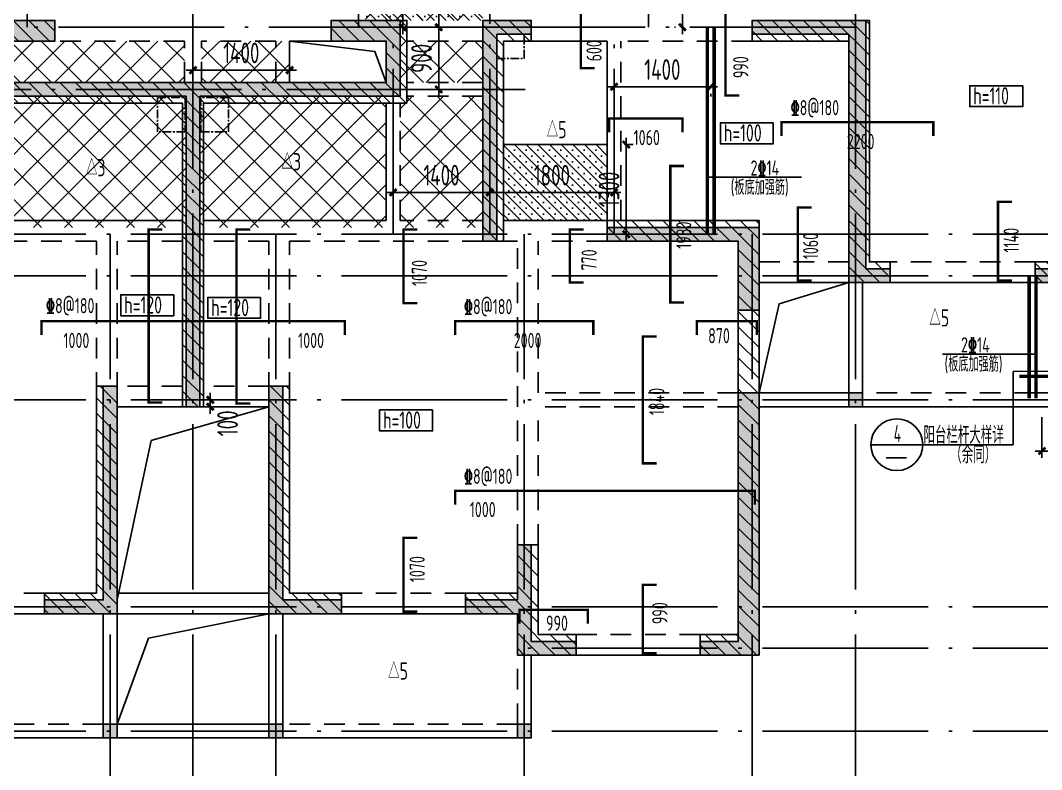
# Model space of a CAD drawing. Extents: x -144902 to 588294, y -160863 to 65494.
# Drawn here: x 123951 to 138745, y -27919 to -17061 of the extents above; entities that cross this region are included whole.
import ezdxf

# ---------------------------------------------------------------- set-up
doc = ezdxf.new("R2010")
doc.units = 0
doc.header["$LTSCALE"] = 100
for name, pattern in [('3', [5, 3, -2]), ('ACAD_ISO04W100', [30.5, 24, -3, 0.5, -3]), ('CENTER', [2, 1.25, -0.25, 0.25, -0.25])]:
    doc.linetypes.add(name, pattern=pattern)
doc.layers.get('0').update_dxf_attribs({"linetype": 'CONTINUOUS'})
doc.layers.get('Defpoints').update_dxf_attribs({"linetype": 'CONTINUOUS'})
for name, color, linetype in [('AXIS', 3, 'CONTINUOUS'), ('DIM', 3, 'CONTINUOUS'), ('DOTE', 253, 'ACAD_ISO04W100'), ('GZ', 7, 'CONTINUOUS'), ('HATCH', 254, 'CONTINUOUS'), ('hatch1', 253, 'CONTINUOUS'), ('j加强筋', 1, 'CONTINUOUS'), ('P排气道', 232, 'CONTINUOUS'), ('外包线', 1, 'CONTINUOUS'), ('板高差', 201, 'CONTINUOUS'), ('构件标注', 3, 'CONTINUOUS'), ('梁', 4, 'CONTINUOUS'), ('梁虚线', 134, '3'), ('楼板负筋钢筋', 1, 'CONTINUOUS'), ('砼墙', 3, 'CONTINUOUS'), ('索引', 7, 'CONTINUOUS'), ('钢筋', 94, 'CONTINUOUS'), ('门', 174, 'CONTINUOUS'), ('零厚板', 7, 'CONTINUOUS')]:
    doc.layers.add(name, color=color, linetype=linetype)
doc.layers.add('REIN', color=6, linetype='CONTINUOUS', lineweight=18)
doc.styles.get("Standard").update_dxf_attribs({"font": 'tssdeng.shx', "width": 0.7, "bigfont": 'tssdchn.shx'})
doc.styles.add('TSSD_Dimension', font='Tssdeng.shx', dxfattribs={"width": 0.7, "bigfont": 'tssdchn.shx'})
doc.dimstyles.new('TSSD_100_100', dxfattribs={"dimtxt": 300, "dimasz": 100, "dimexe": 100, "dimexo": 250, "dimgap": 100, "dimtad": 1, "dimdec": 0, "dimzin": 0, "dimdsep": 46, "dimtxsty": 'TSSD_Dimension', "dimblk": 'ARCHTICK', "dimcen": 0, "dimdle": 100, "dimclrt": 7, "dimadec": 0, "dimazin": 0, "dimtfac": 1, "dimtdec": 0, "dimtix": 1, "dimtmove": 2, "dimatfit": 3, "dimfxl": 1, "dimtolj": 1, "dimtzin": 0, "dimarcsym": 0})
pattern_1 = [(135, (273718.3, 5590.57), (224.5064, 224.5064), []), (45, (273718.3, 5590.57), (224.5064, -224.5064), [])]
pattern_2 = [(45, (-91455.6, -42367.63), (-112.2532, 112.2532), [])]

# ---------------------------------------------------------------- blocks, each defined once
blk = doc.blocks.new('_ArchTick')
at = {"color": 0, "linetype": 'ByBlock', "const_width": 0.4}
blk.add_lwpolyline([(-0.5, -0.5), (0.5, 0.5)], dxfattribs=at)
blk = doc.blocks.new('*D1352')
at = {"layer": 'Defpoints', "color": 0}
for p in [(130012, -15561), (130259, -15561), (130259, -17161)]:
    blk.add_point(p, dxfattribs=at)
at = {"layer": '外包线', "color": 0, "lineweight": -2}
for p, q in [((130012, -17261), (130012, -15461)), ((130009, -15561), (129912, -15561)), ((130009, -17161), (129912, -17161))]:
    blk.add_line(p, q, dxfattribs=at)
at = {"layer": '外包线', "color": 0, "lineweight": -2, "xscale": 100, "yscale": 100, "zscale": 100}
for p, rotation in [((130012, -15561), 90), ((130012, -17161), 270)]:
    blk.add_blockref('_ArchTick', p, dxfattribs=dict(at, rotation=rotation))
at = {"layer": '外包线', "color": 7, "insert": (129762, -16361), "char_height": 300, "attachment_point": 5, "rotation": 90, "style": 'TSSD_Dimension'}
blk.add_mtext('\\A1;1600', dxfattribs=at)
blk = doc.blocks.new('*D1354')
at = {"layer": 'Defpoints', "color": 0}
for p in [(132451, -18861), (132451, -20161), (132728, -20161)]:
    blk.add_point(p, dxfattribs=at)
at = {"layer": '外包线', "color": 0, "lineweight": -2}
for p, q in [((132728, -18761), (132728, -20261)), ((132701, -18861), (132828, -18861)), ((132701, -20161), (132828, -20161))]:
    blk.add_line(p, q, dxfattribs=at)
at = {"layer": '外包线', "color": 0, "lineweight": -2, "xscale": 100, "yscale": 100, "zscale": 100}
for p, rotation in [((132728, -18861), 90), ((132728, -20161), 270)]:
    blk.add_blockref('_ArchTick', p, dxfattribs=dict(at, rotation=rotation))
at = {"layer": '外包线', "color": 7, "insert": (132478, -19511), "char_height": 300, "attachment_point": 5, "rotation": 90, "style": 'TSSD_Dimension'}
blk.add_mtext('\\A1;1300', dxfattribs=at)
blk = doc.blocks.new('*D1356')
at = {"layer": 'Defpoints', "color": 0}
for p in [(132551, -17913), (132551, -18023), (133951, -17914)]:
    blk.add_point(p, dxfattribs=at)
at = {"layer": 'j加强筋', "color": 0, "lineweight": -2}
for p, q in [((134051, -18023), (132451, -18023)), ((132551, -18163), (132551, -18123)), ((133951, -18164), (133951, -18123))]:
    blk.add_line(p, q, dxfattribs=at)
at = {"layer": 'j加强筋', "color": 0, "lineweight": -2, "xscale": 100, "yscale": 100, "zscale": 100, "rotation": 180}
blk.add_blockref('_ArchTick', (132551, -18023), dxfattribs=at)
at = {"layer": 'j加强筋', "color": 0, "lineweight": -2, "xscale": 100, "yscale": 100, "zscale": 100}
blk.add_blockref('_ArchTick', (133951, -18023), dxfattribs=at)
at = {"layer": 'j加强筋', "color": 7, "insert": (133251, -17773), "char_height": 300, "attachment_point": 5, "style": 'TSSD_Dimension'}
blk.add_mtext('\\A1;1400', dxfattribs=at)
blk = doc.blocks.new('*D1380')
at = {"layer": 'Defpoints', "color": 0}
for p in [(129068, -15061), (129068, -17161), (129492, -17161)]:
    blk.add_point(p, dxfattribs=at)
at = {"layer": 'DIM', "color": 0, "lineweight": -2}
for p, q in [((129318, -15061), (129592, -15061)), ((129492, -14961), (129492, -17261)), ((129318, -17161), (129592, -17161))]:
    blk.add_line(p, q, dxfattribs=at)
at = {"layer": 'DIM', "color": 0, "lineweight": -2, "xscale": 100, "yscale": 100, "zscale": 100}
for p, rotation in [((129492, -15061), 90), ((129492, -17161), 270)]:
    blk.add_blockref('_ArchTick', p, dxfattribs=dict(at, rotation=rotation))
at = {"layer": 'DIM', "color": 7, "insert": (129242, -16111), "char_height": 300, "attachment_point": 5, "rotation": 90, "style": 'TSSD_Dimension'}
blk.add_mtext('\\A1;2100', dxfattribs=at)
blk = doc.blocks.new('*D1381')
at = {"layer": 'Defpoints', "color": 0}
for p in [(133541, -15661), (133677, -15661), (133677, -17161)]:
    blk.add_point(p, dxfattribs=at)
at = {"layer": 'DIM', "color": 0, "lineweight": -2}
for p, q in [((133427, -15661), (133441, -15661)), ((133541, -17261), (133541, -15561)), ((133427, -17161), (133441, -17161))]:
    blk.add_line(p, q, dxfattribs=at)
at = {"layer": 'DIM', "color": 0, "lineweight": -2, "xscale": 100, "yscale": 100, "zscale": 100}
for p, rotation in [((133541, -15661), 90), ((133541, -17161), 270)]:
    blk.add_blockref('_ArchTick', p, dxfattribs=dict(at, rotation=rotation))
at = {"layer": 'DIM', "color": 7, "insert": (133291, -16411), "char_height": 300, "attachment_point": 5, "rotation": 90, "style": 'TSSD_Dimension'}
blk.add_mtext('\\A1;1500', dxfattribs=at)
blk = doc.blocks.new('*D1383')
at = {"layer": 'Defpoints', "color": 0}
for p in [(130922, -17161), (130012, -18061), (130922, -18061)]:
    blk.add_point(p, dxfattribs=at)
at = {"layer": 'DIM', "color": 0, "lineweight": -2}
for p, q in [((130012, -17061), (130012, -18161)), ((130672, -17161), (129912, -17161)), ((130672, -18061), (129912, -18061))]:
    blk.add_line(p, q, dxfattribs=at)
at = {"layer": 'DIM', "color": 0, "lineweight": -2, "xscale": 100, "yscale": 100, "zscale": 100}
for p, rotation in [((130012, -17161), 90), ((130012, -18061), 270)]:
    blk.add_blockref('_ArchTick', p, dxfattribs=dict(at, rotation=rotation))
at = {"layer": 'DIM', "color": 7, "insert": (129762, -17611), "char_height": 300, "attachment_point": 5, "rotation": 90, "style": 'TSSD_Dimension'}
blk.add_mtext('\\A1;900', dxfattribs=at)
blk = doc.blocks.new('*D1384')
at = {"layer": 'Defpoints', "color": 0}
for p in [(126755, -22561), (126702, -22661), (126755, -22661)]:
    blk.add_point(p, dxfattribs=at)
at = {"layer": 'DIM', "color": 0, "lineweight": -2}
for p, q in [((126702, -22561), (126702, -22461)), ((126505, -22561), (126602, -22561)), ((126702, -22561), (126702, -22661)), ((126505, -22661), (126602, -22661)), ((126702, -22661), (126702, -22761))]:
    blk.add_line(p, q, dxfattribs=at)
at = {"layer": 'DIM', "color": 0, "lineweight": -2, "xscale": 100, "yscale": 100, "zscale": 100}
for p, rotation in [((126702, -22561), 270), ((126702, -22661), 90)]:
    blk.add_blockref('_ArchTick', p, dxfattribs=dict(at, rotation=rotation))
at = {"layer": 'DIM', "color": 7, "insert": (126952, -22901), "char_height": 300, "attachment_point": 5, "rotation": 90, "style": 'TSSD_Dimension'}
blk.add_mtext('\\A1;100', dxfattribs=at)
blk = doc.blocks.new('*D1386')
at = {"layer": 'Defpoints', "color": 0}
for p in [(138751, -22561), (139951, -22561), (138751, -23302)]:
    blk.add_point(p, dxfattribs=at)
at = {"layer": 'DIM', "color": 0, "lineweight": -2}
for p, q in [((138751, -22811), (138751, -23402)), ((139951, -22811), (139951, -23402)), ((140051, -23302), (138651, -23302))]:
    blk.add_line(p, q, dxfattribs=at)
at = {"layer": 'DIM', "color": 0, "lineweight": -2, "xscale": 100, "yscale": 100, "zscale": 100, "rotation": 180}
blk.add_blockref('_ArchTick', (138751, -23302), dxfattribs=at)
at = {"layer": 'DIM', "color": 0, "lineweight": -2, "xscale": 100, "yscale": 100, "zscale": 100}
blk.add_blockref('_ArchTick', (139951, -23302), dxfattribs=at)
at = {"layer": 'DIM', "color": 7, "insert": (139351, -23052), "char_height": 300, "attachment_point": 5, "style": 'TSSD_Dimension'}
blk.add_mtext('\\A1;1200', dxfattribs=at)
blk = doc.blocks.new('*D1387')
at = {"layer": 'Defpoints', "color": 0}
for p in [(130751, -19510), (132551, -19510), (130751, -19554)]:
    blk.add_point(p, dxfattribs=at)
at = {"layer": 'DIM', "color": 0, "lineweight": -2}
for p, q in [((132651, -19554), (130651, -19554)), ((130751, -19760), (130751, -19654)), ((132551, -19760), (132551, -19654))]:
    blk.add_line(p, q, dxfattribs=at)
at = {"layer": 'DIM', "color": 0, "lineweight": -2, "xscale": 100, "yscale": 100, "zscale": 100, "rotation": 180}
blk.add_blockref('_ArchTick', (130751, -19554), dxfattribs=at)
at = {"layer": 'DIM', "color": 0, "lineweight": -2, "xscale": 100, "yscale": 100, "zscale": 100}
blk.add_blockref('_ArchTick', (132551, -19554), dxfattribs=at)
at = {"layer": 'DIM', "color": 7, "insert": (131651, -19304), "char_height": 300, "attachment_point": 5, "style": 'TSSD_Dimension'}
blk.add_mtext('\\A1;1800', dxfattribs=at)
blk = doc.blocks.new('*D1388')
at = {"layer": 'Defpoints', "color": 0}
for p in [(129351, -19324), (130751, -19324), (129351, -19554)]:
    blk.add_point(p, dxfattribs=at)
at = {"layer": 'DIM', "color": 0, "lineweight": -2}
for p, q in [((130851, -19554), (129251, -19554)), ((129351, -19574), (129351, -19654)), ((130751, -19574), (130751, -19654))]:
    blk.add_line(p, q, dxfattribs=at)
at = {"layer": 'DIM', "color": 0, "lineweight": -2, "xscale": 100, "yscale": 100, "zscale": 100, "rotation": 180}
blk.add_blockref('_ArchTick', (129351, -19554), dxfattribs=at)
at = {"layer": 'DIM', "color": 0, "lineweight": -2, "xscale": 100, "yscale": 100, "zscale": 100}
blk.add_blockref('_ArchTick', (130751, -19554), dxfattribs=at)
at = {"layer": 'DIM', "color": 7, "insert": (130051, -19304), "char_height": 300, "attachment_point": 5, "style": 'TSSD_Dimension'}
blk.add_mtext('\\A1;1400', dxfattribs=at)
blk = doc.blocks.new('*D1393')
at = {"layer": 'Defpoints', "color": 0}
for p in [(126451, -17782), (126451, -17848), (127851, -17848)]:
    blk.add_point(p, dxfattribs=at)
at = {"layer": 'DIM', "color": 0, "lineweight": -2}
for p, q in [((126451, -17598), (126451, -17682)), ((127851, -17598), (127851, -17682)), ((127951, -17782), (126351, -17782))]:
    blk.add_line(p, q, dxfattribs=at)
at = {"layer": 'DIM', "color": 0, "lineweight": -2, "xscale": 100, "yscale": 100, "zscale": 100, "rotation": 180}
blk.add_blockref('_ArchTick', (126451, -17782), dxfattribs=at)
at = {"layer": 'DIM', "color": 0, "lineweight": -2, "xscale": 100, "yscale": 100, "zscale": 100}
blk.add_blockref('_ArchTick', (127851, -17782), dxfattribs=at)
at = {"layer": 'DIM', "color": 7, "insert": (127151, -17532), "char_height": 300, "attachment_point": 5, "style": 'TSSD_Dimension'}
blk.add_mtext('\\A1;1400', dxfattribs=at)
blk = doc.blocks.new('2012120614131601')
at = {"layer": 'HATCH'}
for points in [[(5500, 5600), (5500, 9500), (5200, 9500), (5200, 9100), (5300, 9100), (5300, 5400), (6700, 5400), (6700, 5600)], [(9150, 5600), (9150, 9200), (10800, 9200), (10800, 9000), (9400, 9000), (9400, 5400), (8800, 5400), (8800, 5600)], [(14500, 9000), (14000, 9000), (14000, 9200), (14700, 9200), (14700, 6000), (14500, 6000)], [(16900, 9200), (16900, 8900), (16100, 8900), (16100, 8300), (21700, 8300), (21700, 8900), (20900, 8900), (20900, 9200), (21900, 9200), (21900, 8100), (19000, 8100), (19000, 3600), (18800, 3600), (18800, 8100), (15900, 8100), (15900, 9200)], [(10700, 6200), (12900, 6200), (12900, 6000), (11000, 6000), (11000, 5000), (10700, 5000)], [(17800, 600), (16750, 600), (16750, 800), (17600, 800), (17600, 3900), (17800, 3900)], [(21050, 800), (21050, 600), (20000, 600), (20000, 3900), (20200, 3900), (20200, 800)], [(11000, 200), (11550, 200), (11550, 0), (10700, 0), (10700, 3800), (11000, 3800)], [(14950, 800), (14950, 600), (14200, 600), (14200, 0), (13350, 0), (13350, 200), (14000, 200), (14000, 800), (14000, 1600), (14200, 1600), (14200, 800)]]:
    blk.add_hatch(color=256, dxfattribs=at).paths.add_polyline_path(points)
at = {"layer": '砼墙'}
for points in [[(5500, 5600), (5500, 9500), (5200, 9500), (5200, 9100), (5300, 9100), (5300, 5400), (6700, 5400), (6700, 5600)], [(9150, 5600), (9150, 9200), (10800, 9200), (10800, 9000), (9400, 9000), (9400, 5400), (8800, 5400), (8800, 5600)], [(14500, 9000), (14000, 9000), (14000, 9200), (14700, 9200), (14700, 6000), (14500, 6000)], [(16900, 9200), (16900, 8900), (16100, 8900), (16100, 8300), (21700, 8300), (21700, 8900), (20900, 8900), (20900, 9200), (21900, 9200), (21900, 8100), (19000, 8100), (19000, 3600), (18800, 3600), (18800, 8100), (15900, 8100), (15900, 9200)], [(10700, 6200), (12900, 6200), (12900, 6000), (11000, 6000), (11000, 5000), (10700, 5000)], [(17800, 600), (16750, 600), (16750, 800), (17600, 800), (17600, 3900), (17800, 3900)], [(21050, 800), (21050, 600), (20000, 600), (20000, 3900), (20200, 3900), (20200, 800)], [(11000, 200), (11550, 200), (11550, 0), (10700, 0), (10700, 3800), (11000, 3800)], [(14950, 800), (14950, 600), (14200, 600), (14200, 0), (13350, 0), (13350, 200), (14000, 200), (14000, 800), (14000, 1600), (14200, 1600), (14200, 800)]]:
    blk.add_lwpolyline(points, close=True, dxfattribs=at)
blk = doc.blocks.new('2012120614220625')
at = {"layer": 'HATCH'}
h = blk.add_hatch(dxfattribs=at)
h.set_pattern_fill('ANSI31', color=256, scale=1000, style=0)
h.set_pattern_definition([(45, (-109843.62, 26260.93), (-88.38835, 88.38835), [])])
h.paths.add_polyline_path([(5600, 9500), (5200, 9500), (5200, 9100), (5300, 9100), (5300, 5400), (6700, 5400), (6700, 5700), (5600, 5700)])
h = blk.add_hatch(dxfattribs=at)
h.set_pattern_fill('ANSI31', color=256, scale=50, style=0)
h.set_pattern_definition(pattern_2)
h.paths.add_polyline_path([(8800, 5700), (9100, 5700), (9100, 9200), (10800, 9200), (10800, 8900), (9400, 8900), (9400, 5400), (8800, 5400)])
h = blk.add_hatch(dxfattribs=at)
h.set_pattern_fill('ANSI31', color=256, scale=50, style=0)
h.set_pattern_definition(pattern_2)
h.paths.add_polyline_path([(14400, 6000), (14400, 8900), (14000, 8900), (14000, 9200), (14700, 9200), (14700, 6000)])
h = blk.add_hatch(dxfattribs=at)
h.set_pattern_fill('ANSI31', color=256, scale=50, style=0)
h.set_pattern_definition(pattern_2)
h.paths.add_polyline_path([(15800, 8000), (15800, 9200), (16900, 9200), (16900, 8900), (16100, 8900), (16100, 8300), (21700, 8300), (21700, 8900), (20900, 8900), (20900, 9200), (22000, 9200), (22000, 8000), (19050, 8000), (19050, 3600), (18750, 3600), (18750, 8000)])
h = blk.add_hatch(dxfattribs=at)
h.set_pattern_fill('ANSI31', color=256, scale=50, style=0)
h.set_pattern_definition(pattern_2)
h.paths.add_polyline_path([(11550, 0), (10700, 0), (10700, 6300), (12900, 6300), (12900, 6000), (11000, 6000), (11000, 300), (11550, 300)])
h = blk.add_hatch(dxfattribs=at)
h.set_pattern_fill('ANSI31', color=256, scale=50, style=0)
h.set_pattern_definition(pattern_2)
h.paths.add_polyline_path([(17800, 3900), (17800, 600), (16750, 600), (16750, 900), (17500, 900), (17500, 3900)])
h = blk.add_hatch(dxfattribs=at)
h.set_pattern_fill('ANSI31', color=256, scale=50, style=0)
h.set_pattern_definition(pattern_2)
h.paths.add_polyline_path([(20300, 3900), (20300, 900), (21050, 900), (21050, 600), (20000, 600), (20000, 3900)])
h = blk.add_hatch(dxfattribs=at)
h.set_pattern_fill('ANSI31', color=256, scale=50, style=0)
h.set_pattern_definition(pattern_2)
h.paths.add_polyline_path([(14950, 900), (14950, 600), (14200, 600), (14200, 0), (13350, 0), (13350, 300), (13900, 300), (13900, 1600), (14200, 1600), (14200, 900)])
at = {"layer": '砼墙', "elevation": 0}
for points in [[(5600, 9500), (5200, 9500), (5200, 9100), (5300, 9100), (5300, 5400), (6700, 5400), (6700, 5700), (5600, 5700)], [(8800, 5700), (9100, 5700), (9100, 9200), (10800, 9200), (10800, 8900), (9400, 8900), (9400, 5400), (8800, 5400)], [(14400, 6000), (14400, 8900), (14000, 8900), (14000, 9200), (14700, 9200), (14700, 6000)], [(15800, 8000), (15800, 9200), (16900, 9200), (16900, 8900), (16100, 8900), (16100, 8300), (21700, 8300), (21700, 8900), (20900, 8900), (20900, 9200), (22000, 9200), (22000, 8000), (19050, 8000), (19050, 3600), (18750, 3600), (18750, 8000)], [(11550, 0), (10700, 0), (10700, 6300), (12900, 6300), (12900, 6000), (11000, 6000), (11000, 300), (11550, 300)], [(17800, 3900), (17800, 600), (16750, 600), (16750, 900), (17500, 900), (17500, 3900)], [(20300, 3900), (20300, 900), (21050, 900), (21050, 600), (20000, 600), (20000, 3900)], [(14950, 900), (14950, 600), (14200, 600), (14200, 0), (13350, 0), (13350, 300), (13900, 300), (13900, 1600), (14200, 1600), (14200, 900)]]:
    blk.add_lwpolyline(points, close=True, dxfattribs=at)
blk = doc.blocks.new('2012122714531000')
at = {"layer": 'HATCH'}
blk.add_hatch(color=256, dxfattribs=at).paths.add_polyline_path([(0, 200), (200, 200), (200, 0), (0, 0)])
at = {"layer": 'GZ'}
blk.add_lwpolyline([(0, 200), (200, 200), (200, 0), (0, 0)], close=True, dxfattribs=at)
blk = doc.blocks.new('2012122711173158')
at = {"layer": 'AXIS'}
blk.add_line((28275.2, 13702.6, 0), (29140.4, 13702.6, 0), dxfattribs=at)
at = {"layer": 'DOTE'}
for p, q in [((21926.8, 14602.6, 0), (21926.8, 22802.6, 0)), ((26726.8, 14602.6, 0), (26726.8, 22802.6, 0)), ((28626.8, 11602.6, 0), (28626.8, 22802.6, 0)), ((30926.8, 14602.6, 0), (30926.8, 22802.6, 0)), ((33926.8, 3402.6, 0), (33926.8, 22802.6, 0)), ((24326.8, 3402.6, 0), (24326.8, 19102.6, 0)), ((33926.8, 14602.6, 0), (3426.8, 14602.6, 0)), ((27226.8, 11602.6, 0), (27226.8, 14602.6, 0)), ((30426.8, 11602.6), (30426.8, 14602.6)), ((28080.2, 13702.6, 0), (20026.8, 13702.6, 0)), ((44126.8, 11602.6, 0), (16226.8, 11602.6, 0)), ((23126.8, 3402.6, 0), (23126.8, 11602.6, 0)), ((25526.8, 3402.6, 0), (25526.8, 11602.6, 0)), ((29126.8, 3402.6, 0), (29126.8, 11602.6, 0)), ((32426.8, 3402.6, 0), (32426.8, 11602.6, 0)), ((44126.8, 11002.6, 0), (3026.8, 11002.6, 0)), ((44126.8, 9202.6, 0), (3026.8, 9202.6, 0)), ((44126.8, 6202.6, 0), (3026.8, 6202.6, 0)), ((44126.8, 5602.6, 0), (29126.8, 5602.6, 0)), ((44126.8, 4402.6, 0), (3026.8, 4402.6, 0))]:
    blk.add_line(p, q, dxfattribs=at)
at = {"layer": '梁'}
for p, q in [((26326.8, 14402.6), (25726.8, 14402.6)), ((25726.8, 13802.6, 0), (25726.8, 14402.6, 0)), ((30326.8, 14402.6), (29226.9, 14402.6)), ((30326.8, 11802.6), (30326.8, 14402.6)), ((27126.8, 11802.6), (27126.8, 13502.6)), ((23126.8, 11802.6), (21526.8, 11802.6)), ((24176.8, 11802.6), (23126.8, 11802.6)), ((25526.8, 11802.6), (24476.8, 11802.6)), ((27126.8, 11802.6), (25526.8, 11802.6)), ((29126.8, 11802.6), (28826.8, 11802.6)), ((30326.8, 11802.6), (29126.8, 11802.6)), ((33826.8, 10902.6), (32526.8, 10902.6)), ((33826.8, 9102.6), (33826.8, 10902.6)), ((34026.8, 9102.6), (34026.8, 10902.6)), ((36526.8, 10902.6), (34426.8, 10902.6)), ((24176.8, 9102.6), (23226.8, 9102.6)), ((25426.8, 9102.6), (24476.8, 9102.6)), ((33826.8, 9102.6), (34026.8, 9102.6)), ((25426.8, 6402.6), (23226.8, 6402.6)), ((22176.8, 6102.6), (20376.8, 6102.6)), ((23026.8, 4302.6), (23026.8, 6102.6)), ((23226.8, 4302.6), (23226.8, 6102.6)), ((25426.8, 6102.6), (23226.8, 6102.6)), ((25426.8, 4302.6), (25426.8, 6102.6)), ((25626.8, 4302.6), (25626.8, 6102.6)), ((28276.8, 6102.6), (26476.8, 6102.6)), ((31676.8, 5502.6), (29876.8, 5503)), ((23026.8, 4302.6), (23226.8, 4302.6)), ((25426.8, 4302.6), (25626.8, 4302.6))]:
    blk.add_line(p, q, dxfattribs=at)
at = {"layer": '梁', "color": 210}
for p, q in [((33826.8, 9302.6), (32526.8, 9302.6)), ((37726.8, 9302.6), (36526.8, 9302.6)), ((33826.8, 9102.6), (32526.8, 9102.6)), ((36526.8, 9102.6), (34026.8, 9102.6)), ((37926.8, 9102.6), (36526.8, 9102.6)), ((29226.8, 4302.6), (29226.8, 5503)), ((25426.8, 4502.6), (23226.8, 4502.6)), ((23026.8, 4302.6), (19426.8, 4302.6)), ((25426.8, 4302.6), (23226.8, 4302.6)), ((29226.8, 4302.6), (25626.8, 4302.6))]:
    blk.add_line(p, q, dxfattribs=at)
at = {"layer": '梁虚线'}
for p, q in [((24201.8, 14402.6), (22326.8, 14402.6)), ((24201.8, 13802.6), (24201.8, 14402.6)), ((24451.8, 13802.6), (24451.8, 14402.6)), ((25526.8, 14402.6), (24451.8, 14402.6)), ((25526.8, 13802.6, 0), (25526.8, 14402.6, 0)), ((28526.8, 14402.6), (27426.8, 14402.6)), ((30526.8, 11802.6), (30526.8, 14402.6)), ((32426.8, 14402.6), (30526.8, 14402.6)), ((28526.8, 13802.6), (27426.8, 13802.6)), ((27326.8, 11802.6), (27326.8, 13502.6)), ((28526.8, 13602.6), (27426.8, 13602.6)), ((28526.8, 11802.6), (27326.8, 11802.6)), ((22926.8, 11502.6), (20126.8, 11502.6)), ((22926.8, 9302.6), (22926.8, 11502.6)), ((24176.8, 11502.6), (23226.8, 11502.6)), ((23226.8, 9302.6), (23226.8, 11502.6)), ((25426.8, 11502.6), (24476.8, 11502.6)), ((25426.8, 9302.6), (25426.8, 11502.6)), ((28526.8, 11502.6), (25726.8, 11502.6)), ((25726.8, 9302.6), (25726.8, 11502.6)), ((29026.8, 11502.6), (28826.8, 11502.6)), ((29026.8, 7102.6), (29026.8, 11502.6)), ((30326.8, 11502.6), (29326.8, 11502.6)), ((29326.8, 9302.6), (29326.8, 11502.6)), ((33826.8, 11202.6), (32526.8, 11202.6)), ((36526.8, 11202.6), (34426.8, 11202.6)), ((24176.8, 9402.6), (23226.8, 9402.6)), ((25426.8, 9402.6), (24476.8, 9402.6)), ((32226.8, 9302.6), (29326.8, 9302.6)), ((32226.8, 9102.6), (29326.8, 9102.6)), ((29326.8, 7102.6), (29326.8, 9102.6)), ((22176.8, 6402.6), (20376.8, 6402.6)), ((28276.8, 6402.6), (26476.8, 6402.6)), ((31676.8, 5802.6), (29876.8, 5803))]:
    blk.add_line(p, q, dxfattribs=at)
at = {"layer": '梁虚线', "color": 210}
for p, q in [((36526.8, 9302.6), (34026.8, 9302.6)), ((29026.8, 4502.6), (29026.8, 5503)), ((23026.8, 4502.6), (19626.8, 4502.6)), ((29026.8, 4502.6), (25626.8, 4502.6))]:
    blk.add_line(p, q, dxfattribs=at)
at = {"layer": '门'}
for p, q in [((32226.8, 9202.6), (32226.8, 10502.6)), ((32526.8, 9202.6), (32526.8, 10502.6))]:
    blk.add_line(p, q, dxfattribs=at)
at = {"layer": '零厚板'}
for points in [[(25726.8, 14402.6), (26962.6, 14253.1), (27126.8, 13802.6)], [(33826.8, 10902.6), (32816.9, 10592.9), (32526.8, 9302.6)], [(25426.8, 9102.6), (23721.2, 8613.1), (23226.8, 6302.6)], [(25426.8, 6102.6), (23683.8, 5747.7), (23226.8, 4502.6)]]:
    blk.add_lwpolyline(points, dxfattribs=at)
at = {"layer": 'HATCH', "xscale": -1}
blk.add_blockref('2012120614220625', (43226.8, 5502.6, 0), dxfattribs=at)
at = {"layer": 'HATCH'}
for p in [(33826.8, 9102.6), (23026.8, 4302.6), (25426.8, 4302.6), (29026.8, 4302.6)]:
    blk.add_blockref('2012122714531000', p, dxfattribs=at)
at = {"layer": '砼墙', "xscale": -1}
blk.add_blockref('2012120614131601', (43226.8, 5502.6), dxfattribs=at)

msp = doc.modelspace()

# ---------------------------------------------------------------- hatches: boundary and pattern name
at = {"layer": 'hatch1'}
h = msp.add_hatch(dxfattribs=at)
h.set_pattern_fill('ANSI37', color=256, scale=100, style=0)
h.set_pattern_definition(pattern_1)
h.paths.add_polyline_path([(128951.151, -12810.925), (130151.151, -12810.934), (130151.151, -12960.934), (130651.151, -12960.934), (130651.151, -15660.934), (130651.151, -17060.934), (129451.153, -17060.934), (129451.151, -17060.936), (128951.151, -17060.93), (128951.151, -15160.924), (128951.151, -15060.934), (129748.738, -15060.935, 1), (130548.738, -15060.935, 1), (129748.738, -15060.935), (128951.151, -15060.934)])
h.paths.add_polyline_path([(129900.477, -14657.214), (129544.064, -14657.214), (129544.064, -14354.329), (129900.477, -14354.329)], flags=24)
h = msp.add_hatch(dxfattribs=at)
h.set_pattern_fill('ANSI37', color=256, scale=100, style=0)
h.set_pattern_definition(pattern_1)
h.paths.add_polyline_path([(123651.151, -17360.932), (124451.151, -17360.924), (126326.151, -17360.934), (126326.151, -17960.934), (123651.151, -17960.934)])
h = msp.add_hatch(dxfattribs=at)
h.set_pattern_fill('ANSI37', color=256, scale=100, style=0)
h.set_pattern_definition(pattern_1)
h.paths.add_polyline_path([(127851.151, -17360.927), (127851.151, -17960.934), (126576.151, -17960.934), (126576.151, -17360.934)])
h = msp.add_hatch(dxfattribs=at)
h.set_pattern_fill('ANSI37', color=256, scale=100, style=0)
h.set_pattern_definition(pattern_1)
h.paths.add_polyline_path([(129451.151, -17360.934), (130651.151, -17360.934), (130651.151, -17960.934), (129451.151, -17960.934)])
h = msp.add_hatch(dxfattribs=at)
h.set_pattern_fill('ANSI37', color=256, scale=100, style=0)
h.set_pattern_definition(pattern_1)
h.paths.add_polyline_path([(123651.151, -18160.934), (126351.151, -18160.934), (126351.151, -20060.934), (123651.151, -20060.934)])
h.paths.add_polyline_path([(125219.696, -19351.455), (124863.283, -19351.455), (124863.283, -19048.57), (125219.696, -19048.57)], flags=24)
h = msp.add_hatch(dxfattribs=at)
h.set_pattern_fill('ANSI37', color=256, scale=100, style=0)
h.set_pattern_definition(pattern_1)
h.paths.add_polyline_path([(126551.151, -18160.934), (129251.151, -18160.934), (129251.151, -20060.934), (126551.151, -20060.934)])
h.paths.add_polyline_path([(128052.98, -19266.615), (127696.567, -19266.615), (127696.567, -18963.73), (128052.98, -18963.73)], flags=24)
h = msp.add_hatch(dxfattribs=at)
h.set_pattern_fill('ANSI37', color=256, scale=100, style=0)
h.set_pattern_definition(pattern_1)
h.paths.add_polyline_path([(129451.151, -18160.934), (130651.151, -18160.934), (130651.151, -20060.934), (129451.151, -20060.934)])
at = {"layer": '外包线'}
h = msp.add_hatch(dxfattribs=at)
h.set_pattern_fill('SACNCR', color=256, scale=50, style=0)
h.set_pattern_definition([(135, (258368.75, 0), (84.1899, 84.1899), []), (135, (258284.56, 0), (84.1899, 84.1899), [0, -119.0625])])
h.paths.add_polyline_path([(128951.151, -15560.934), (130651.151, -15560.934), (130651.151, -17060.93), (130051.151, -17060.936), (130051.148, -17060.934), (128951.151, -17060.934)])
h = msp.add_hatch(dxfattribs=at)
h.set_pattern_fill('SACNCR', color=256, scale=50, style=0)
h.set_pattern_definition([(135, (251668.75, 0), (84.1899, 84.1899), []), (135, (251584.56, 0), (84.1899, 84.1899), [0, -119.0625])])
h.paths.add_polyline_path([(130951.151, -18860.934), (132451.151, -18860.934), (132451.151, -19960.934), (131251.151, -19960.934), (130951.151, -19960.934)])
h.paths.add_polyline_path([(132008.843, -19079.069), (131293.459, -19079.069), (131293.459, -19529.069), (132008.843, -19529.069)], flags=24)

# ---------------------------------------------------------------- linework, layer by layer
at = {"color": 6}
msp.add_circle((136647.992, -23210.409, -0.091), 375, dxfattribs=at)
at = {"layer": 'j加强筋'}
for p, q in [((133901.151, -19334.151), (135266.512, -19334.151)), ((138673.243, -21897.313), (137307.882, -21897.313))]:
    msp.add_line(p, q, dxfattribs=at)
at = {"layer": 'j加强筋', "const_width": 50, "elevation": 0}
for points in [[(133901.151, -17160.934), (133901.151, -20160.934)], [(134001.151, -17160.934), (134001.151, -20160.934)], [(138564.985, -20760.934), (138564.985, -22536.247)], [(138664.985, -20760.934), (138664.985, -22536.247)]]:
    msp.add_lwpolyline(points, dxfattribs=at)
at = {"layer": 'P排气道', "linetype": 'CENTER', "elevation": 0}
for points in [[(130851.151, -17610.849), (131251.151, -17610.849), (131251.151, -17260.849), (130851.151, -17260.849)], [(126336.151, -18175.934), (126336.151, -18675.934), (125936.151, -18675.934), (125936.151, -18175.934)], [(126566.151, -18175.934), (126566.151, -18675.934), (126966.151, -18675.934), (126966.151, -18175.934)]]:
    msp.add_lwpolyline(points, close=True, dxfattribs=at)
at = {"layer": 'REIN'}
msp.add_line((138923.146, -22151.472), (138331.088, -22151.472), dxfattribs=at)
at = {"layer": '外包线'}
msp.add_line((130951.151, -18860.934), (132451.151, -18860.934), dxfattribs=at)
at = {"layer": '构件标注', "color": 2}
for points in [[(138471.632, -18006.8), (138471.632, -18309.685), (137704.325, -18309.685), (137704.325, -18006.8)], [(134858.418, -18544.542), (134858.418, -18847.427), (134091.11, -18847.427), (134091.11, -18544.542)], [(126171.258, -21038.166), (126171.258, -21341.051), (125403.95, -21341.051), (125403.95, -21038.166)], [(127431.407, -21075.73), (127431.407, -21378.614), (126664.099, -21378.614), (126664.099, -21075.73)], [(129921.633, -22706.798), (129921.633, -23009.682), (129154.325, -23009.682), (129154.325, -22706.798)]]:
    msp.add_lwpolyline(points, close=True, dxfattribs=at)
at = {"layer": '楼板负筋钢筋', "const_width": 35}
for points in [[(134366.972, -18150.924), (134166.972, -18150.924), (134166.972, -14730.935), (134366.972, -14730.935)], [(132270.16, -17754.235), (132070.16, -17754.235), (132070.16, -15615.924), (132270.16, -15615.924)], [(133541.151, -18680.928), (133541.151, -18480.928), (132481.151, -18480.929), (132481.151, -18680.929)], [(137176.151, -18737.472), (137176.151, -18537.472), (134976.151, -18537.473), (134976.151, -18737.473)], [(133566.151, -21150.934), (133366.151, -21150.934), (133366.151, -19170.935), (133566.151, -19170.935)], [(138314.038, -20830.934), (138114.038, -20830.935), (138114.037, -19690.935), (138314.037, -19690.934)], [(135415.18, -20830.934), (135215.18, -20830.935), (135215.18, -19770.935), (135415.18, -19770.934)], [(126009.421, -22599.44), (125809.421, -22599.44), (125809.421, -20090.935), (126009.421, -20090.935)], [(127280.631, -22611.89), (127080.631, -22611.89), (127080.631, -20090.935), (127280.631, -20090.935)], [(129700.867, -21160.935), (129500.867, -21160.934), (129500.867, -20090.935), (129700.867, -20090.935)], [(132111.152, -20860.935), (131911.152, -20860.935), (131911.152, -20090.935), (132111.152, -20090.935)], [(128651.151, -21620.791), (128651.151, -21420.791), (124257.504, -21420.792), (124257.504, -21620.792)], [(132251.151, -21620.791), (132251.151, -21420.791), (130251.151, -21420.791), (130251.151, -21620.791)], [(134621.152, -21620.791), (134621.152, -21420.791), (133751.151, -21420.791), (133751.151, -21620.791)], [(133168.167, -23480.924), (132968.167, -23480.924), (132968.166, -21640.924), (133168.166, -21640.924)], [(134591.725, -24080.927), (134591.725, -23880.927), (130251.151, -23880.929), (130251.151, -24080.929)], [(129700.869, -25630.934), (129500.869, -25630.935), (129500.867, -24560.934), (129700.867, -24560.934)], [(133168.166, -26230.934), (132968.166, -26230.935), (132968.165, -25240.934), (133168.165, -25240.934)], [(132171.152, -25804.203), (132171.151, -25604.203), (131181.151, -25604.203), (131181.153, -25804.203)]]:
    msp.add_lwpolyline(points, dxfattribs=at)
at = {"layer": '索引', "color": 6, "ltscale": 5}
for p, q in [((138331.088, -22151.472), (138331.088, -23210.409)), ((136272.992, -23210.409, -0.091), (138331.088, -23210.409)), ((136788.061, -23400.558, -0.091), (136495.513, -23400.558, -0.091))]:
    msp.add_line(p, q, dxfattribs=at)
at = {"layer": '索引', "color": 6, "ltscale": 5, "const_width": 50}
msp.add_lwpolyline([(138422.782, -22220.009), (138915.172, -22220.01)], dxfattribs=at)

# ---------------------------------------------------------------- block references
at = {"layer": 'HATCH'}
msp.add_blockref('2012122711173158', (102124.361, -31763.504), dxfattribs=at)

# ---------------------------------------------------------------- texts
at = {"layer": 'j加强筋', "width": 0.7}
for s, p in [('2%%13214', (134528.422, -19309.628)), ('(板底加强筋)', (134240.883, -19589.436)), ('2%%13214', (137578.049, -21872.79)), ('(板底加强筋)', (137338.434, -22152.598))]:
    msp.add_text(s, height=220, dxfattribs=at).set_placement(p)
at = {"layer": '板高差', "width": 0.7}
for s, p in [('△5', (131575.216, -18770.233)), ('△3', (124899.984, -19320.205)), ('△3', (127733.268, -19235.365)), ('△5', (137118.225, -21496.9, 0)), ('△5', (129278.229, -26617.177, 0))]:
    msp.add_text(s, height=250, dxfattribs=at).set_placement(p)
at = {"layer": '构件标注', "color": 2, "width": 0.7}
for s, p in [('h=110', (137754.805, -18278.435)), ('h=100', (134141.591, -18816.177)), ('h=120', (125454.431, -21309.801)), ('h=120', (126714.58, -21347.364)), ('h=100', (129204.806, -22978.432))]:
    msp.add_text(s, height=250, dxfattribs=at).set_placement(p)
at = {"layer": '索引', "color": 6, "ltscale": 5}
for s, width, p in [('4', 0.6, (136603.361, -23172.038, -0.091)), (' 阳台栏杆大样详', 0.7, (136927.352, -23195.361)), ('（余同）', 0.7, (137421.797, -23479.822, -0.088))]:
    msp.add_text(s, height=250, dxfattribs=dict(at, width=width)).set_placement(p)
at = {"layer": '钢筋', "width": 0.7}
for s, rotation, p in [('600', 90, (132371.871, -17654.605)), ('990', 90, (134497.155, -17897.423)), ('%%1328@180', 359.9999744, (135108.798, -18435.872)), ('1980', 90, (133671.893, -20370.267)), ('1140', 90, (138413.723, -20425.628)), ('1060', 90, (135509.309, -20522.244)), ('770', 90, (132299.552, -20685.934)), ('1070', 90, (129841.112, -20910.934)), ('%%1328@180', 359.9999904, (124320.685, -21305.979)), ('%%1328@180', 359.9999904, (130376.036, -21319.191)), ('1840', 90, (133279.554, -22782.841)), ('%%1328@180', 359.9999872, (130376.036, -23779.328)), ('1070', 90, (129809.53, -25202.761)), ('990', 90, (133324.23, -25811.449))]:
    msp.add_text(s, height=220, rotation=rotation, dxfattribs=at).set_placement(p)
for s, p in [('1060', (132834.152, -18869.328)), ('2200', (135922.843, -18925.872)), ('1000', (124574.152, -21809.192)), ('1000', (127974.152, -21809.191)), ('2000', (131097.844, -21809.191)), ('870', (133914.367, -21740.639)), ('1000', (130460.807, -24260.817)), ('990', (131566.306, -25907.713))]:
    msp.add_text(s, height=220, dxfattribs=at).set_placement(p)

# ---------------------------------------------------------------- dimensions: what is measured, and where the dimension line sits
at = {"layer": 'DIM'}
for base, p1, p2, angle, picture, middle in [((129491.571, -17160.934), (129068.326, -15060.934), (129068.326, -17160.934), 90, '*D1380', (129241.571, -16110.934)), ((133540.665, -15660.934), (133677.042, -17160.934), (133677.042, -15660.934), 90, '*D1381', (133290.665, -16410.934)), ((130011.866, -18060.935), (130921.88, -17160.934), (130921.88, -18060.935), 90, '*D1383', (129761.866, -17610.935)), ((126451.151, -17781.611), (127851.151, -17848.024), (126451.151, -17848.024), 180, '*D1393', (127151.151, -17531.611)), ((129351.151, -19554.069), (130751.151, -19324.162), (129351.151, -19324.162), 180, '*D1388', (130051.151, -19304.069)), ((130751.151, -19554.069), (132551.151, -19510.455), (130751.151, -19510.455), 180, '*D1387', (131651.151, -19304.069)), ((138751.151, -23301.593), (139951.151, -22560.934), (138751.151, -22560.934), 180, '*D1386', (139351.151, -23051.593))]:
    dim = msp.add_linear_dim(base=base, p1=p1, p2=p2, angle=angle, dimstyle='TSSD_100_100', dxfattribs=at)
    dim.commit()
    dim.dimension.update_dxf_attribs({"geometry": picture, "text_midpoint": middle})
dim = msp.add_linear_dim(base=(126701.552, -22660.934), p1=(126755.208, -22560.934), p2=(126755.208, -22660.934), angle=90, dimstyle='TSSD_100_100', dxfattribs=at)
dim.commit()
dim.dimension.update_dxf_attribs({"geometry": '*D1384', "text_midpoint": (126951.552, -22900.998), "dimtype": 160})
at = {"layer": 'j加强筋'}
dim = msp.add_linear_dim(base=(132551.151, -18023.009), p1=(133951.13, -17914.276), p2=(132551.151, -17912.838), angle=180, dimstyle='TSSD_100_100', dxfattribs=at)
dim.commit()
dim.dimension.update_dxf_attribs({"geometry": '*D1356', "text_midpoint": (133251.141, -17773.009)})
at = {"layer": '外包线'}
for base, p1, p2, picture, middle in [((130011.866, -15560.934), (130259.305, -17160.934), (130259.305, -15560.934), '*D1352', (129761.866, -16360.934)), ((132727.771, -20160.934), (132451.151, -18860.934), (132451.151, -20160.934), '*D1354', (132477.771, -19510.934))]:
    dim = msp.add_linear_dim(base=base, p1=p1, p2=p2, angle=90, dimstyle='TSSD_100_100', dxfattribs=at)
    dim.commit()
    dim.dimension.update_dxf_attribs({"geometry": picture, "text_midpoint": middle})

doc.saveas('drawing.dxf')
